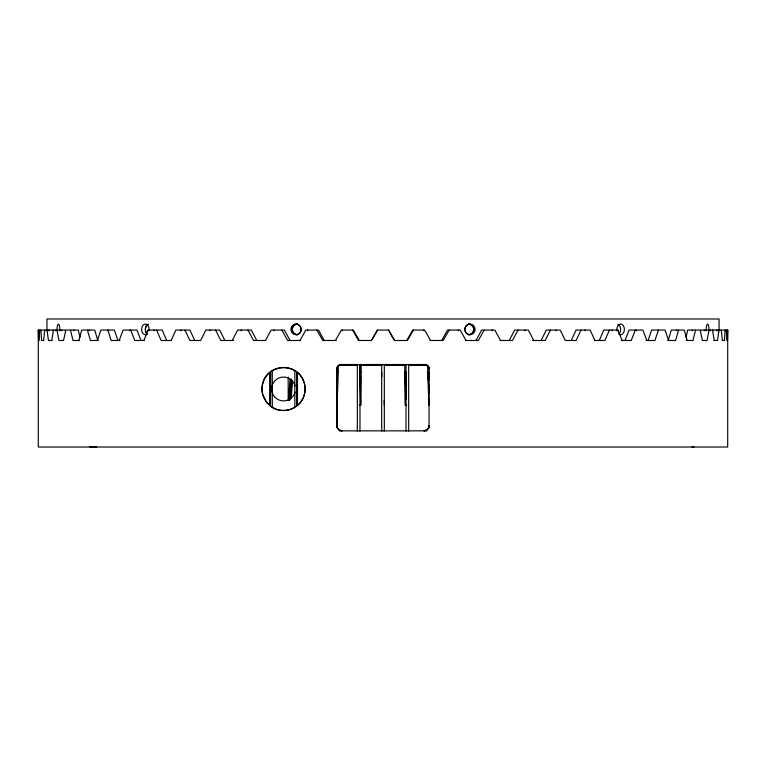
<?xml version="1.0" encoding="UTF-8"?>
<svg xmlns="http://www.w3.org/2000/svg" width="766" height="766" viewBox="0 0 766 766"><rect width="100%" height="100%" fill="white"/><g stroke="black" fill="none" stroke-linecap="round" stroke-linejoin="round"><path stroke-width="1.15" d="M719.082 330.069L719.035 330.73L719.082 318.982L46.918 318.982L46.965 330.73L46.965 330.069M726.388 330.73L726.35 330.069L726.829 340.487L727.489 340.487L727.7 330.069L727.7 447.018L38.3 447.018L38.3 330.069L65.11 330.069L65.225 330.73M337.011 427.859L337.011 367.508M428.989 369.49A4.95 4.912 90 0 0 427.533 365.976L424.019 364.52A4.969 4.969 0 0 1 428.989 369.49L428.989 367.508M270.455 406.076L266.472 402.093L262.757 394.557A20.242 18.959 -90 0 1 262.757 383.402C266.865 364.022 296.873 362.05 303.47 380.74A21.017 20.433 -90 0 1 303.47 397.228C298.654 409.992 281.007 414.722 270.455 406.076L270.781 371.673L269.651 372.592L269.651 405.367M727.643 330.73L727.652 330.069L700.89 330.069L700.766 330.73M359.647 387.5L359.924 365.353L381.841 365.353M361.246 365.353L360.652 405.252L359.331 405.252M336.667 380.396L336.963 372.113L338.285 372.113L338.285 365.353M338.285 372.113L337.078 405.252L336.963 372.113M39.612 330.73L39.65 330.069L39.171 340.487L38.511 340.487L38.348 330.069L38.348 330.73M48.201 330.73L48.229 330.069M725.134 330.73L725.172 330.069L724.397 340.487L722.261 340.487M289.797 400.522L291.319 379.218M288.523 400.522L290.046 379.218M291.243 398.157L292.516 380.396M716.574 330.73L716.622 330.069M53.103 330.73L53.17 330.069M43.605 340.487L44.706 330.069L44.629 330.73M288.705 400.522L291.042 379.218M290.103 399.335L292.191 380.396M718.862 330.73L718.948 330.069L717.55 340.487L713.969 340.487M710.465 330.73L710.551 330.069M61.606 330.73L61.711 330.069M51.762 340.487L53.476 330.069M709.038 330.069L707.037 340.487L702.412 340.487L700.143 330.069L687.753 330.069L686.02 337.231M73.641 330.73L73.785 330.069M695.566 330.069L692.981 340.487L686.336 340.487M89.057 330.73L89.239 330.069M78.831 340.487L81.703 330.069L94.735 330.069L97.789 340.487M668.211 340.487L671.265 330.069L684.287 330.069L687.169 340.487M678.657 330.069L675.526 340.487L668.009 340.487M119.994 340.487L111.137 340.487L107.91 330.069M97.445 340.487L100.863 330.069L114.373 330.069L117.935 340.487M648.065 340.487L651.627 330.069L665.137 330.069L668.555 340.487M646.006 340.487L654.863 340.487L658.521 330.069M129.358 330.73L129.607 330.069M119.19 340.487L123.106 330.069L136.951 330.069L140.982 340.487M625.018 340.487L629.049 330.069L642.894 330.069L646.81 340.487M635.359 330.069L631.222 340.487L621.676 340.487M153.794 330.73L154.071 330.069M143.826 340.487L148.202 330.069L162.229 330.069L166.691 340.487M147.915 330.73L148.202 330.069M599.309 340.487L603.771 330.069L617.798 330.069L622.174 340.487M609.43 330.069L604.862 340.487L594.502 340.487M180.747 330.73L181.044 330.069M171.086 340.487L175.864 330.069L189.93 330.069L194.756 340.487M571.245 340.487L576.07 330.069L590.136 330.069L594.914 340.487M581.021 330.069L576.07 340.487L565.337 340.487L560.205 330.069L546.263 330.069L541.112 340.487M209.913 330.73L210.229 330.069M550.448 330.069L545.162 340.487L532.427 340.487M240.964 330.73L241.309 330.069M509.246 340.487L514.656 330.069L528.329 330.069L533.758 340.487M232.242 340.487L237.671 330.069L251.344 330.069L256.754 340.487M273.586 330.73L273.941 330.069M518.036 330.069L512.483 340.487L500.141 340.487M475.992 340.487L481.613 330.069L494.855 330.069L500.533 340.487M265.467 340.487L271.135 330.069L284.387 330.069L290.008 340.487M307.396 330.73L307.76 330.069M484.141 330.069L478.377 340.487L465.441 340.487M441.723 340.487L447.497 330.069L460.165 330.069L466.015 340.487M342.038 330.73L342.412 330.069M406.813 340.487L412.663 330.069L424.632 330.069L430.597 340.487M299.985 340.487L305.835 330.069L318.503 330.069L324.277 340.487M372.19 339.51L377.504 330.069M449.144 330.069L443.236 340.487L429.774 340.487M335.403 340.487L341.368 330.069L353.337 330.069L359.187 340.487M413.42 330.069L407.426 340.487L394.356 340.487M371.357 340.487L377.37 330.069L388.63 330.069L394.643 340.487M691.937 447.018L694.092 447.018M43.739 340.487L41.603 340.487L40.828 330.069L40.866 330.73M52.031 340.487L48.45 340.487L47.052 330.069L47.138 330.73M79.664 340.487L73.019 340.487L70.443 330.069M97.991 340.487L90.474 340.487L87.343 330.069M144.324 340.487L134.778 340.487L130.641 330.069M171.498 340.487L161.138 340.487L156.57 330.069M233.573 340.487L220.838 340.487L215.552 330.069M265.859 340.487L253.517 340.487L247.964 330.069M300.559 340.487L287.623 340.487L281.859 330.069M336.226 340.487L322.764 340.487L316.856 330.069M371.644 340.487L358.574 340.487L352.58 330.069M339.357 364.52L426.662 364.52M338.112 365.353L357.626 365.353M384.159 365.353L406.076 365.353M408.374 365.353L427.888 365.353M361.246 372.113L359.924 372.113L360.652 405.252L360.652 375.915M406.344 376.843L406.076 372.113L404.754 372.113L404.754 365.353M429.305 375.666L429.037 372.113L427.715 372.113L427.715 365.353M406.334 399.335L404.754 372.113L405.348 405.252L406.669 405.252M338.993 430.846L427.007 430.846M93.806 447.018L96.602 447.018M89.775 447.018L92.456 447.018M388.496 330.069L393.81 339.51M423.588 330.069L423.962 330.73M458.24 330.069L458.604 330.73M492.059 330.069L492.414 330.73M524.691 330.069L525.036 330.73M224.888 340.487L219.737 330.069L205.795 330.069L200.663 340.487L189.93 340.487L184.979 330.069M555.771 330.069L556.097 330.73M584.956 330.069L585.262 330.73M617.798 330.069L618.085 330.73M611.929 330.069L612.206 330.73M636.393 330.069L636.642 330.73M107.489 330.069L107.709 330.73M658.08 330.069L658.3 330.73M676.761 330.069L676.943 330.73M79.98 337.231L78.256 330.069L65.857 330.069L63.549 340.487L58.963 340.487L56.962 330.069M692.215 330.069L692.368 330.73M712.524 330.069L714.238 340.487M704.28 330.069L704.394 330.73M721.371 330.73L721.285 330.069L722.395 340.487M55.449 330.069L55.535 330.73M712.83 330.069L712.907 330.73M429.333 393.418L427.715 372.113L428.922 405.252M49.378 330.069L49.426 330.73M717.761 330.069L717.799 330.73M384.139 400.522L384.321 405.252M381.679 372.113L381.861 376.843M429.037 372.113L429.333 380.396M406.076 372.113L406.353 387.5M428.989 425.867A4.95 4.912 -90 0 1 427.533 429.381L424.019 430.846A4.969 4.969 0 0 0 428.989 425.867L428.989 427.859M429.037 366.962L429.037 427.62M408.671 364.52L408.671 431.153M406.018 364.52L406.018 431.153M405.348 375.915L405.348 405.252M384.321 364.52L384.321 431.153M381.679 364.52L381.679 431.153M359.982 364.52L359.982 431.153M357.329 364.52L357.329 431.153M336.963 366.962L336.963 427.62M297.486 372.592L297.486 405.367M296.681 371.893L296.681 406.076M294.833 370.658L294.833 407.311M290.726 394.691L290.726 398.215M288.179 377.083L288.179 400.561M272.294 370.658L272.294 407.311M149.006 330.778A5.305 3.782 -90 0 0 145.358 324.104A5.305 3.715 -90 0 0 141.633 329.399A5.305 3.715 -90 0 0 145.358 334.704A5.305 3.782 -90 0 0 147.244 333.995A5.305 3.753 90 0 1 145.425 328.71A5.305 3.753 -90 0 1 148.173 324.277A5.305 3.753 90 0 0 145.425 328.71A5.305 3.753 -90 0 0 147.264 333.995M293.464 324.813A5.305 5.113 90 0 1 294.69 324.277M296.011 324.104A5.305 5.113 90 0 1 301.124 329.399A5.305 5.113 90 0 1 296.011 334.704M616.994 330.778A5.305 3.782 -90 0 1 620.642 324.104A5.305 3.715 90 0 1 624.367 329.399A5.305 3.715 90 0 1 620.642 334.704A5.305 3.782 -90 0 1 618.756 333.995A5.305 3.753 -90 0 0 620.575 328.71A5.305 3.753 -90 0 0 617.827 324.277M469.989 334.704A5.305 5.132 -90 0 1 464.847 329.399A5.305 5.132 -90 0 1 469.989 324.104M708.914 330.778A5.305 1.331 90 0 0 707.631 324.104A5.305 1.417 -90 0 0 706.262 330.778M59.738 330.778A5.305 1.417 90 0 0 58.369 324.104A5.305 1.331 -90 0 0 57.086 330.778M297.419 372.477A21.544 21.544 0 0 1 297.419 405.482M294.335 407.636A21.544 21.544 0 0 1 271.212 406.631M269.718 405.482A21.544 21.544 0 0 1 269.718 372.477M271.212 371.338A21.544 21.544 0 0 1 294.335 370.323M295.092 392.068A11.93 11.93 0 0 1 276.727 398.751A11.93 11.93 0 0 1 276.727 379.208A11.93 11.93 0 0 1 295.092 385.892M339.501 365.19L338.467 365.976A4.95 4.912 -90 0 0 337.011 369.49A4.969 4.969 0 0 1 341.981 364.52L339.501 365.19M341.981 430.846L338.467 429.391A4.95 4.912 -90 0 1 337.011 425.867A4.969 4.969 0 0 0 341.981 430.846M299.65 333.153A5.305 5.132 -90 0 0 297.342 324.277A5.305 5.132 -90 0 0 291.061 330.778A5.305 5.132 -90 0 0 299.65 333.153M466.35 325.655A5.305 5.132 90 0 0 468.658 334.522A5.305 5.132 90 0 0 474.939 328.03A5.305 5.132 90 0 0 466.35 325.655M473.723 329.399A5.305 5.123 -90 0 0 468.601 324.104A5.305 5.123 90 0 1 473.723 329.399A5.305 5.123 -90 0 1 468.601 334.704A5.305 5.123 90 0 0 473.723 329.399M292.277 329.399A5.305 5.123 90 0 0 297.4 334.704A5.305 5.123 -90 0 1 292.277 329.399A5.305 5.123 -90 0 1 297.4 324.104A5.305 5.123 90 0 0 292.277 329.399"/></g></svg>
